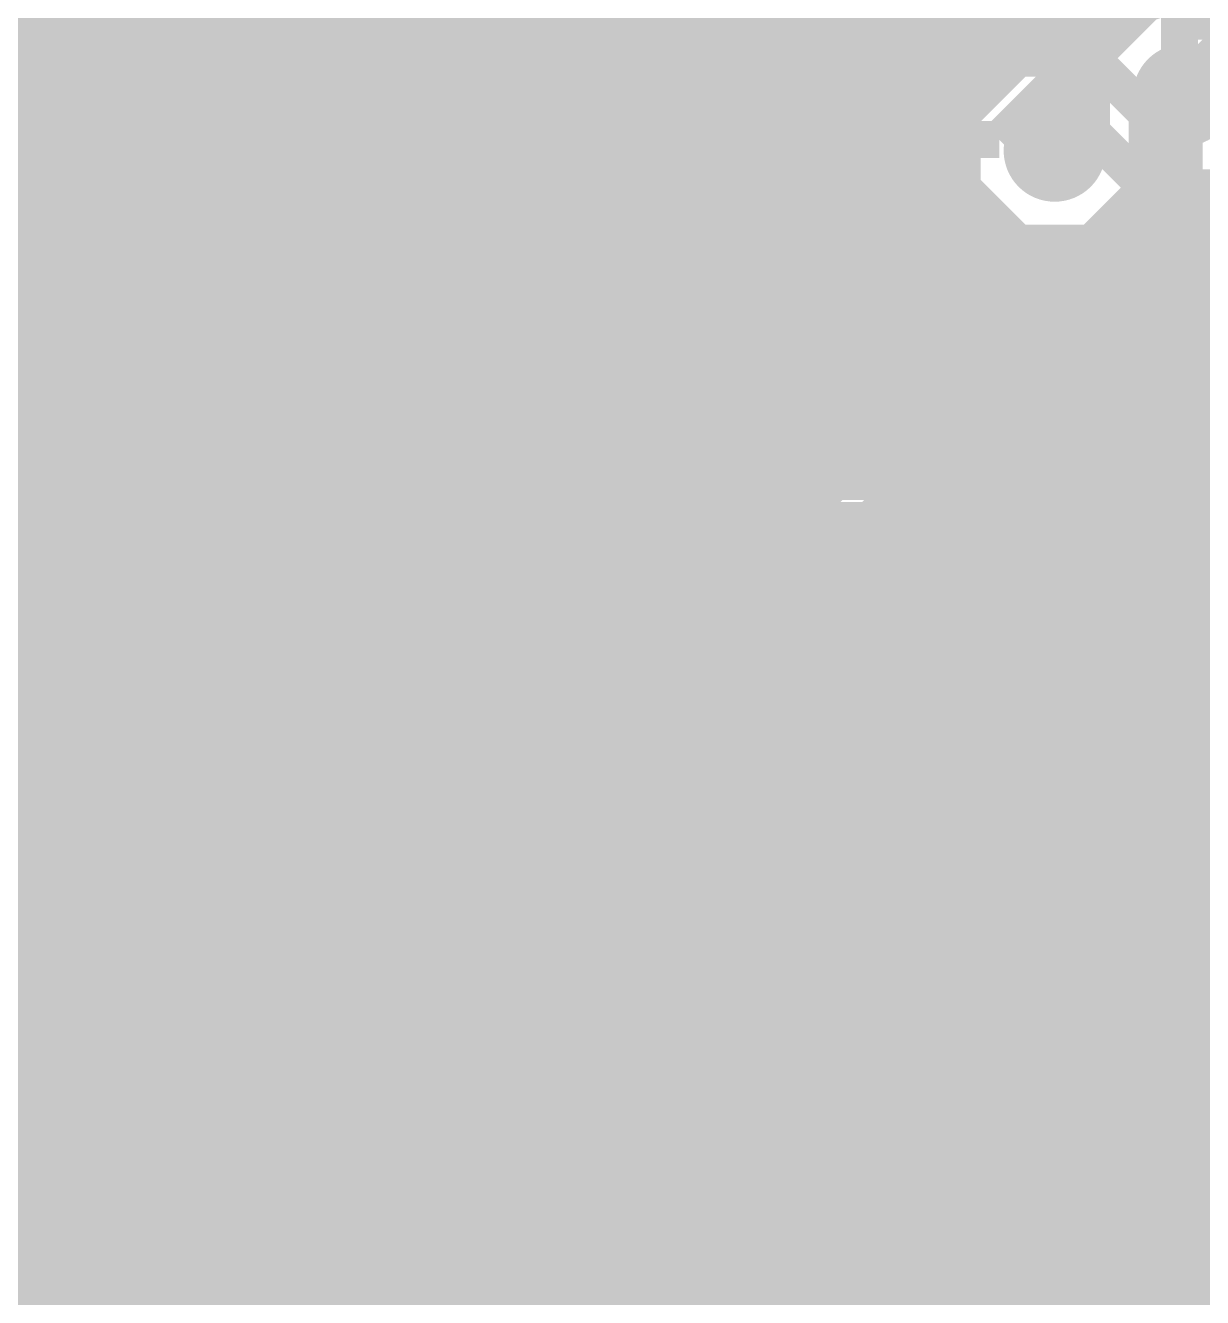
# Model space of a CAD drawing. Extents: x -5 to 208, y -5 to 206.
# Drawn here: x 56.3 to 64.39, y 122.94 to 131.67 of the extents above; entities that cross this region are included whole.
import ezdxf

# ---------------------------------------------------------------- set-up
doc = ezdxf.new("R2010")
doc.units = 0
doc.header["$MEASUREMENT"] = 0
doc.layers.get('0').update_dxf_attribs({"linetype": 'CONTINUOUS'})
for name, color, linetype in [('22-301-0_BOT', 7, 'CONTINUOUS'), ('22-301-0_DRD', 7, 'CONTINUOUS'), ('22-301-0_IN1', 1, 'CONTINUOUS'), ('22-301-0_IN2', 4, 'CONTINUOUS'), ('22-301-0_SMT', 5, 'CONTINUOUS'), ('22-301-0_SPT', 10, 'CONTINUOUS'), ('22-301-0_SST', 14, 'CONTINUOUS'), ('22-301-0_TOP', 9, 'CONTINUOUS'), ('THRUHOLE_TAP', 13, 'CONTINUOUS')]:
    doc.layers.add(name, color=color, linetype=linetype)

# ---------------------------------------------------------------- blocks, each defined once
blk = doc.blocks.new('ROUND_66')
at = {"const_width": 0.35052}
blk.add_lwpolyline([(-0.17526, 0, 1), (0.17526, 0, 1)], format="xyb", close=True, dxfattribs=at)
blk = doc.blocks.new('ROUND_68')
at = {"const_width": 0.35052}
blk.add_lwpolyline([(-0.17526, 0, 1), (0.17526, 0, 1)], format="xyb", close=True, dxfattribs=at)
blk = doc.blocks.new('OBLONG_56')
at = {"const_width": 0.2794}
blk.add_lwpolyline([(0.7493, 0), (-0.7493, 0)], dxfattribs=at)
at = {"const_width": 0.1397}
for points in [[(-0.81915, 0, 1), (-0.67945, 0, 1)], [(0.67945, 0, 1), (0.81915, 0, 1)]]:
    blk.add_lwpolyline(points, format="xyb", close=True, dxfattribs=at)
blk = doc.blocks.new('RECTANGLE_57')
blk.add_solid([(0.889, 0.1397), (0.889, -0.1397), (-0.889, 0.1397), (-0.889, -0.1397)])
blk = doc.blocks.new('ROUND_73')
at = {"const_width": 0.10033}
blk.add_lwpolyline([(-0.050164, 0, 1), (0.050164, 0, 1)], format="xyb", close=True, dxfattribs=at)

msp = doc.modelspace()

# ---------------------------------------------------------------- linework, layer by layer
at = {"layer": '22-301-0_BOT', "const_width": 0.254}
for points in [[(56.3372, 148.37918), (56.3372, 107.0737)], [(56.5658, 148.24202), (56.5658, 107.0737)], [(56.7944, 148.209), (56.7944, 107.0737)], [(57.023, 148.209), (57.023, 107.0737)], [(57.2516, 148.209), (57.2516, 107.0737)], [(57.4802, 148.209), (57.4802, 107.0737)], [(57.7088, 148.209), (57.7088, 107.0737)], [(57.9374, 148.209), (57.9374, 107.0737)], [(58.166, 148.209), (58.166, 107.0737)], [(58.3946, 148.209), (58.3946, 107.0737)], [(58.6232, 148.209), (58.6232, 107.0737)], [(58.8518, 148.209), (58.8518, 107.0737)], [(59.0804, 148.209), (59.0804, 107.0737)], [(59.309, 148.209), (59.309, 107.0737)], [(59.5376, 148.209), (59.5376, 107.0737)], [(59.7662, 148.209), (59.7662, 107.0737)], [(59.9948, 148.209), (59.9948, 107.0737)], [(60.2234, 148.209), (60.2234, 107.0737)], [(64.135, 146.939), (64.008, 146.812), (64.008, 135.001), (63.5, 134.493), (63.5, 131.064), (63.373, 130.937), (63.373, 130.81)], [(61.087, 144.78), (60.96, 144.653), (60.96, 127.635), (61.468, 127.127), (62.357, 127.127), (64.262, 129.032), (64.262, 131.191)], [(60.325, 144.3863), (60.325, 127.635)], [(62.23, 136.017), (61.595, 135.382), (61.595, 130.302), (62.611, 129.286), (62.611, 128.397), (62.11824, 127.90424)], [(62.2808, 135.16102), (62.2808, 130.51282)], [(62.23, 135.11784), (62.23, 130.56362)], [(62.5094, 134.81558), (62.5094, 130.28422)], [(62.738, 134.56412), (62.738, 131.38658)], [(62.865, 134.48538), (62.865, 131.50088)], [(60.325, 131.7244), (44.577, 131.7244)], [(62.865, 131.7244), (62.23, 131.7244)], [(60.325, 131.4958), (44.577, 131.4958)], [(62.85738, 131.4958), (62.23, 131.4958)], [(60.325, 131.2672), (44.577, 131.2672)], [(62.64656, 131.2672), (62.23, 131.2672)], [(60.325, 131.0386), (44.577, 131.0386)], [(62.54496, 131.0386), (62.23, 131.0386)], [(60.325, 130.81), (44.577, 130.81)], [(62.51448, 130.81), (62.23, 130.81)], [(60.325, 130.5814), (44.577, 130.5814)], [(62.54496, 130.5814), (62.23, 130.5814)], [(62.23, 130.56362), (63.06058, 129.73558)], [(60.325, 130.3528), (44.577, 130.3528)], [(62.64656, 130.3528), (62.44082, 130.3528)], [(62.738, 130.23342), (62.738, 130.05562)], [(60.325, 130.1242), (44.577, 130.1242)], [(62.85738, 130.1242), (62.66942, 130.1242)], [(62.9666, 130.05308), (62.9666, 129.82702)], [(63.1952, 129.9718), (63.1952, 129.53492)], [(63.4238, 129.95402), (63.4238, 129.09042)], [(63.627, 129.98958), (63.627, 129.29362)], [(60.325, 129.8956), (44.577, 129.8956)], [(63.627, 129.8956), (62.89802, 129.8956)], [(60.325, 129.667), (44.577, 129.667)], [(63.627, 129.667), (63.119, 129.667)], [(60.325, 129.4384), (44.577, 129.4384)], [(61.595, 129.40284), (61.595, 128.58242)], [(61.595, 129.40284), (61.976, 129.02184)], [(63.627, 129.4384), (63.22822, 129.4384)], [(63.627, 129.29362), (63.246, 128.91262)], [(63.246, 129.286), (63.246, 128.91262)], [(60.325, 129.2098), (44.577, 129.2098)], [(61.78804, 129.2098), (61.595, 129.2098)], [(61.8236, 129.17424), (61.8236, 128.70942)], [(63.54064, 129.2098), (63.246, 129.2098)], [(60.325, 128.9812), (44.577, 128.9812)], [(61.976, 128.9812), (61.595, 128.9812)], [(61.976, 129.02184), (61.976, 128.75006)], [(63.31204, 128.9812), (63.246, 128.9812)], [(60.325, 128.7526), (44.577, 128.7526)], [(61.976, 128.7526), (61.595, 128.7526)], [(60.325, 128.524), (44.577, 128.524)], [(64.71158, 128.58242), (62.80912, 126.6825)], [(60.325, 128.2954), (44.577, 128.2954)], [(67.564, 128.2954), (64.42202, 128.2954)], [(64.3382, 128.20904), (64.3382, 118.2751)], [(60.325, 128.0668), (44.577, 128.0668)], [(67.564, 128.0668), (64.19342, 128.0668)], [(64.1096, 127.98044), (64.1096, 118.14556)], [(60.325, 127.8382), (44.577, 127.8382)], [(67.564, 127.8382), (63.96482, 127.8382)], [(63.881, 127.75184), (63.881, 117.8687)], [(60.325, 127.6096), (44.577, 127.6096)], [(67.564, 127.6096), (63.73622, 127.6096)], [(63.6524, 127.52324), (63.6524, 107.0737)], [(60.37834, 127.381), (44.577, 127.381)], [(67.564, 127.381), (63.50762, 127.381)], [(60.452, 127.254), (60.452, 107.0737)], [(63.4238, 127.29464), (63.4238, 107.0737)], [(60.54344, 127.1524), (44.69638, 127.1524)], [(60.5155, 127.18288), (61.01842, 126.67742)], [(67.564, 127.1524), (63.27902, 127.1524)], [(63.1952, 127.06604), (63.1952, 107.0737)], [(60.6806, 127.01524), (60.6806, 107.0737)], [(60.77204, 126.9238), (44.7802, 126.9238)], [(67.564, 126.9238), (63.05042, 126.9238)], [(60.9092, 126.78664), (60.9092, 107.0737)], [(62.9666, 126.83744), (62.9666, 107.0737)], [(61.00064, 126.6952), (44.79798, 126.6952)], [(67.564, 126.6952), (62.82182, 126.6952)], [(62.738, 126.619), (62.738, 107.0737)], [(61.1378, 126.58344), (61.1378, 107.0737)], [(67.564, 126.4666), (44.75226, 126.4666)], [(61.3664, 126.49962), (61.3664, 107.0737)], [(62.357, 126.492), (61.468, 126.492)], [(61.595, 126.492), (61.595, 107.0737)], [(61.8236, 126.492), (61.8236, 107.0737)], [(62.0522, 126.492), (62.0522, 107.0737)], [(62.2808, 126.492), (62.2808, 107.0737)], [(62.5094, 126.50978), (62.5094, 107.0737)], [(67.564, 126.238), (44.63288, 126.238)], [(67.564, 126.0094), (44.38142, 126.0094)], [(67.564, 125.7808), (31.3055, 125.7808)], [(67.564, 125.5522), (31.3055, 125.5522)], [(67.564, 125.3236), (31.3055, 125.3236)], [(67.564, 125.095), (31.3055, 125.095)], [(67.564, 124.8664), (31.3055, 124.8664)], [(67.564, 124.6378), (31.3055, 124.6378)], [(67.56654, 124.4092), (31.3055, 124.4092)], [(67.6275, 124.1806), (31.3055, 124.1806)], [(67.80784, 123.952), (31.3055, 123.952)], [(68.03644, 123.7234), (31.3055, 123.7234)], [(68.26504, 123.4948), (31.3055, 123.4948)], [(68.95338, 123.2662), (31.3055, 123.2662)], [(74.50074, 123.0376), (31.3055, 123.0376)]]:
    msp.add_lwpolyline(points, dxfattribs=at)
for points in [[(62.865, 131.50088, 0.238571), (62.51546, 130.81)], [(62.51448, 130.81, 0.4142136), (63.373, 129.95148)], [(63.373, 129.95148, 0.0752002), (63.6269, 129.98988)], [(63.246, 129.286, 0.1989124), (63.06001, 129.73501)], [(61.976, 128.75006, 0.1232522), (61.59431, 128.58331)], [(60.325, 127.635, 0.1989124), (60.51099, 127.18599)], [(61.01842, 126.67742, 0.1989124), (61.468, 126.4912)], [(62.357, 126.492, 0.1989118), (62.80601, 126.67799)]]:
    msp.add_lwpolyline(points, format="xyb", dxfattribs=at)
at = {"layer": '22-301-0_DRD', "const_width": 0.254}
for points in [[(62.484, 132.1562), (62.103, 131.7752)], [(63.373, 131.7752), (62.992, 132.1562)], [(64.389, 132.08), (64.389, 131.572)], [(62.103, 131.7752), (62.103, 131.2672)], [(63.373, 131.2672), (63.373, 131.7752)], [(64.008, 131.826), (63.627, 131.445)], [(64.389, 131.572), (64.77, 131.191)], [(63.119, 131.445), (62.738, 131.064)], [(63.627, 131.445), (63.119, 131.445)], [(64.008, 131.064), (63.627, 131.445)], [(63.627, 131.445), (63.627, 130.937)], [(62.103, 131.2672), (62.484, 130.8862)], [(62.992, 130.8862), (63.373, 131.2672)], [(62.738, 131.064), (62.738, 130.556)], [(64.008, 130.556), (64.008, 131.064)], [(62.484, 130.8862), (62.992, 130.8862)], [(63.627, 130.937), (64.008, 130.556)], [(64.516, 130.556), (64.897, 130.937)], [(62.738, 130.556), (63.119, 130.175)], [(63.627, 130.175), (64.008, 130.556)], [(64.008, 130.556), (64.516, 130.556)], [(63.119, 130.175), (63.627, 130.175)], [(61.595, 129.54), (61.214, 129.159)], [(61.595, 129.54), (61.214, 129.159)], [(62.103, 129.54), (61.595, 129.54)], [(62.103, 129.54), (61.595, 129.54)], [(62.484, 129.159), (62.103, 129.54)], [(62.484, 129.159), (62.103, 129.54)], [(61.214, 129.159), (61.214, 128.651)], [(61.214, 129.159), (61.214, 128.651)], [(62.484, 128.651), (62.484, 129.159)], [(62.484, 128.651), (62.484, 129.159)], [(61.214, 128.651), (61.595, 128.27)], [(61.214, 128.651), (61.595, 128.27)], [(62.103, 128.27), (62.484, 128.651)], [(62.103, 128.27), (62.484, 128.651)], [(61.86424, 128.53924), (61.48324, 128.15824)], [(62.37224, 128.53924), (61.86424, 128.53924)], [(62.75324, 128.15824), (62.37224, 128.53924)], [(61.595, 128.27), (62.103, 128.27)], [(61.595, 128.27), (62.103, 128.27)], [(61.48324, 128.15824), (61.48324, 127.65024)], [(62.75324, 127.65024), (62.75324, 128.15824)], [(61.48324, 127.65024), (61.86424, 127.26924)], [(62.37224, 127.26924), (62.75324, 127.65024)], [(61.86424, 127.26924), (62.37224, 127.26924)]]:
    msp.add_lwpolyline(points, dxfattribs=at)
at = {"layer": '22-301-0_IN1', "const_width": 0.254}
for points in [[(56.2102, 147.955), (56.2102, 112.4712)], [(56.4388, 147.955), (56.4388, 112.4712)], [(56.6674, 147.955), (56.6674, 112.4712)], [(56.896, 147.955), (56.896, 112.4712)], [(57.1246, 147.955), (57.1246, 112.4712)], [(57.3532, 147.955), (57.3532, 112.4712)], [(57.5818, 147.955), (57.5818, 112.4712)], [(57.8104, 147.955), (57.8104, 112.4712)], [(58.039, 147.955), (58.039, 112.4712)], [(58.2676, 147.955), (58.2676, 112.4712)], [(58.4962, 147.955), (58.4962, 112.4712)], [(58.7248, 147.955), (58.7248, 112.4712)], [(58.9534, 147.955), (58.9534, 112.4712)], [(59.182, 147.955), (59.182, 112.4712)], [(59.4106, 147.955), (59.4106, 112.4712)], [(59.6392, 147.955), (59.6392, 112.4712)], [(59.8678, 147.955), (59.8678, 112.4712)], [(60.0964, 147.955), (60.0964, 112.4712)], [(60.325, 147.955), (60.325, 112.4712)], [(60.5536, 144.35836), (60.5536, 112.4712)], [(60.7822, 144.17294), (60.7822, 112.4712)], [(61.468, 144.21612), (61.468, 128.10236)], [(61.0108, 144.10436), (61.0108, 112.4712)], [(61.2394, 144.11706), (61.2394, 112.4712)], [(61.6966, 135.59536), (61.6966, 128.43764)], [(61.9252, 135.40994), (61.9252, 128.55448)], [(62.1538, 135.34136), (62.1538, 128.58242)], [(62.3824, 135.35406), (62.3824, 128.52908)], [(62.611, 135.01116), (62.611, 128.3716)], [(63.754, 134.80288), (63.754, 131.64312)], [(62.8396, 134.7089), (62.8396, 131.23164)], [(63.0682, 134.59714), (63.0682, 131.41706)], [(63.2968, 134.57682), (63.2968, 131.48564)], [(63.5254, 134.63524), (63.5254, 131.47294)], [(63.69812, 131.572), (43.84294, 131.572)], [(62.95136, 131.3434), (43.74388, 131.3434)], [(62.76594, 131.1148), (43.47972, 131.1148)], [(62.69736, 130.8862), (10.76198, 130.8862)], [(62.71006, 130.6576), (10.99312, 130.6576)], [(64.4398, 130.53314), (64.4398, 118.1227)], [(63.9826, 130.50774), (63.9826, 117.63502)], [(64.2112, 130.51282), (64.2112, 118.00078)], [(62.80912, 130.429), (11.08202, 130.429)], [(62.8396, 130.38836), (62.8396, 112.4712)], [(73.58888, 130.429), (63.93688, 130.429)], [(63.07074, 130.2004), (11.08456, 130.2004)], [(63.0682, 130.20294), (63.0682, 112.4712)], [(73.54824, 130.2004), (63.67272, 130.2004)], [(63.754, 130.24612), (63.754, 112.4712)], [(63.2968, 130.13436), (63.2968, 112.4712)], [(63.5254, 130.14706), (63.5254, 112.4712)], [(73.48982, 129.9718), (11.00836, 129.9718)], [(73.18502, 129.7432), (10.80008, 129.7432)], [(72.95388, 129.5146), (-2.54, 129.5146)], [(72.86498, 129.286), (-2.54, 129.286)], [(72.8599, 129.0574), (14.77264, 129.0574)], [(72.93864, 128.8288), (14.95806, 128.8288)], [(73.14438, 128.6002), (15.02664, 128.6002)], [(61.62294, 128.3716), (15.01394, 128.3716)], [(79.883, 128.3716), (62.611, 128.3716)], [(61.4807, 128.143), (14.91488, 128.143)], [(79.883, 128.143), (62.75324, 128.143)], [(61.43752, 127.9144), (14.65072, 127.9144)], [(68.79844, 127.9144), (62.79642, 127.9144)], [(61.47308, 127.6858), (13.99032, 127.6858)], [(61.468, 127.70612), (61.468, 112.4712)], [(68.43522, 127.6858), (62.76086, 127.6858)], [(61.60516, 127.4572), (14.01318, 127.4572)], [(62.611, 127.43434), (62.611, 112.4712)], [(68.31076, 127.4572), (62.63132, 127.4572)], [(61.6966, 127.37084), (61.6966, 112.4712)], [(62.04204, 127.2286), (44.41952, 127.2286)], [(61.9252, 127.25146), (61.9252, 112.4712)], [(62.1538, 127.22606), (62.1538, 112.4712)], [(68.28028, 127.2286), (62.19444, 127.2286)], [(62.3824, 127.27686), (62.3824, 112.4712)], [(68.33108, 127), (44.57192, 127)], [(68.48094, 126.7714), (44.62018, 126.7714)], [(72.80402, 126.5428), (44.5897, 126.5428)], [(76.03236, 126.3142), (44.46778, 126.3142)], [(69.67474, 126.0856), (44.10202, 126.0856)], [(69.41312, 125.857), (-2.54, 125.857)], [(69.31406, 125.6284), (-2.54, 125.6284)], [(69.30136, 125.3998), (-2.54, 125.3998)], [(69.36994, 125.1712), (-2.54, 125.1712)], [(69.55536, 124.9426), (-2.54, 124.9426)], [(69.56298, 124.714), (-2.54, 124.714)], [(69.04736, 124.4854), (24.29002, 124.4854)], [(68.86194, 124.2568), (24.65578, 124.2568)], [(68.79336, 124.0282), (24.7777, 124.0282)], [(68.80606, 123.7996), (24.80818, 123.7996)], [(68.90512, 123.571), (24.75992, 123.571)], [(69.16674, 123.3424), (24.60752, 123.3424)], [(74.66076, 123.1138), (-2.54, 123.1138)], [(74.78522, 122.8852), (-2.54, 122.8852)]]:
    msp.add_lwpolyline(points, dxfattribs=at)
for points in [[(64.262, 131.87172, 0.3081987), (63.62954, 131.43992)], [(63.373, 131.49072, 0.4142136), (62.69228, 130.81)], [(63.62954, 131.43992, 0.0969893), (63.373, 131.49015)], [(64.262, 130.51028, 0.3967908), (64.94018, 131.15036)], [(62.69228, 130.81, 0.4142136), (63.373, 130.12928)], [(63.373, 130.12928, 0.3081987), (64.00546, 130.56108)], [(64.00546, 130.56108, 0.0969893), (64.262, 130.51085)], [(62.11824, 128.58496, 0.4142136), (61.43752, 127.90424)], [(62.79896, 127.90424, 0.4142136), (62.11824, 128.58496)], [(61.43752, 127.90424, 0.4142136), (62.11824, 127.22352)], [(62.11824, 127.22352, 0.4142136), (62.79896, 127.90424)]]:
    msp.add_lwpolyline(points, format="xyb", dxfattribs=at)
at = {"layer": '22-301-0_IN2', "const_width": 0.254}
for points in [[(56.642, 137.541), (56.642, 118.0592)], [(56.8706, 137.541), (56.8706, 118.0592)], [(57.0992, 137.541), (57.0992, 118.0592)], [(57.3278, 137.541), (57.3278, 118.0592)], [(57.5564, 137.541), (57.5564, 118.0592)], [(57.785, 137.541), (57.785, 118.0592)], [(58.0136, 137.541), (58.0136, 118.0592)], [(58.2422, 137.541), (58.2422, 118.0592)], [(58.4708, 137.541), (58.4708, 118.0592)], [(58.6994, 137.541), (58.6994, 118.0592)], [(58.928, 137.541), (58.928, 118.0592)], [(59.1566, 137.541), (59.1566, 118.0592)], [(59.3852, 137.541), (59.3852, 118.0592)], [(59.6138, 137.541), (59.6138, 118.0592)], [(59.8424, 137.541), (59.8424, 118.0592)], [(60.071, 137.541), (60.071, 118.0592)], [(60.2996, 137.541), (60.2996, 118.0592)], [(60.5282, 137.541), (60.5282, 118.0592)], [(60.7568, 137.541), (60.7568, 118.0592)], [(60.9854, 137.541), (60.9854, 118.0592)], [(61.214, 137.541), (61.214, 129.1463)], [(61.4426, 137.541), (61.4426, 129.44856)], [(61.6712, 137.541), (61.6712, 129.56032)], [(61.8998, 137.541), (61.8998, 129.58318)], [(63.7286, 134.77494), (63.7286, 131.61264)], [(63.5, 134.62508), (63.5, 131.47802)], [(62.08014, 131.699), (56.642, 131.699)], [(63.80988, 131.699), (63.39332, 131.699)], [(63.41618, 131.48818), (63.41379, 131.52097)], [(62.05982, 131.4704), (56.642, 131.4704)], [(63.64224, 131.4704), (63.53302, 131.4704)], [(62.11824, 131.2418), (56.642, 131.2418)], [(62.1284, 131.21894), (62.1284, 129.52476)], [(62.28588, 131.0132), (56.642, 131.0132)], [(62.357, 130.95732), (62.357, 129.35712)], [(62.5856, 130.85826), (62.5856, 118.0592)], [(62.69228, 130.84302), (62.69148, 130.81)], [(62.69228, 130.7846), (56.642, 130.7846)], [(62.74308, 130.556), (56.642, 130.556)], [(73.47712, 130.556), (64.5033, 130.556)], [(63.9572, 130.46202), (63.9572, 118.0592)], [(64.1858, 130.51536), (64.1858, 118.0592)], [(64.4144, 130.52806), (64.4144, 118.11508)], [(62.8142, 130.42138), (62.8142, 118.0592)], [(62.89294, 130.3274), (56.642, 130.3274)], [(73.6219, 130.3274), (63.85052, 130.3274)], [(63.0428, 130.21564), (63.0428, 118.0592)], [(63.7286, 130.23088), (63.7286, 118.0592)], [(73.51014, 130.0988), (56.642, 130.0988)], [(63.2714, 130.1369), (63.2714, 118.0592)], [(63.5, 130.14198), (63.5, 118.0592)], [(73.48982, 129.8702), (56.642, 129.8702)], [(73.05294, 129.6416), (56.642, 129.6416)], [(61.39688, 129.413), (56.642, 129.413)], [(72.90308, 129.413), (62.30112, 129.413)], [(61.22924, 129.1844), (56.642, 129.1844)], [(72.85228, 129.1844), (62.46876, 129.1844)], [(61.17082, 128.9558), (56.642, 128.9558)], [(72.88276, 128.9558), (62.52718, 128.9558)], [(61.19114, 128.7272), (56.642, 128.7272)], [(73.00722, 128.7272), (62.50432, 128.7272)], [(61.214, 128.66116), (61.214, 118.0592)], [(61.3029, 128.4986), (56.642, 128.4986)], [(62.357, 128.45288), (62.357, 118.0592)], [(73.37044, 128.4986), (62.39256, 128.4986)], [(61.4426, 128.3589), (61.4426, 118.0592)], [(61.60516, 128.27), (56.642, 128.27)], [(75.32116, 128.27), (62.0903, 128.27)], [(62.1284, 128.28524), (62.1284, 118.0592)], [(61.6712, 128.24714), (61.6712, 118.0592)], [(61.8998, 128.22682), (61.8998, 118.0592)], [(80.391, 128.0414), (56.642, 128.0414)], [(68.57238, 127.8128), (56.642, 127.8128)], [(68.36664, 127.5842), (56.642, 127.5842)], [(68.2879, 127.3556), (56.642, 127.3556)], [(68.29298, 127.127), (56.642, 127.127)], [(68.38188, 126.8984), (56.642, 126.8984)], [(68.61302, 126.6698), (56.642, 126.6698)], [(80.391, 126.4412), (56.642, 126.4412)], [(80.391, 126.2126), (56.642, 126.2126)], [(68.71716, 125.984), (56.642, 125.984)], [(68.4149, 125.7554), (56.642, 125.7554)], [(68.30314, 125.5268), (56.642, 125.5268)], [(68.28282, 125.2982), (56.642, 125.2982)], [(68.34124, 125.0696), (56.642, 125.0696)], [(65.40754, 124.841), (56.642, 124.841)], [(65.14592, 124.6124), (56.642, 124.6124)], [(65.04686, 124.3838), (56.642, 124.3838)], [(65.03416, 124.1552), (56.642, 124.1552)], [(65.10274, 123.9266), (56.642, 123.9266)], [(65.28816, 123.698), (56.642, 123.698)], [(68.98894, 123.4694), (56.642, 123.4694)], [(74.63536, 123.2408), (56.642, 123.2408)], [(74.70394, 123.0122), (56.642, 123.0122)]]:
    msp.add_lwpolyline(points, dxfattribs=at)
for points in [[(62.738, 132.20192, 0.4142136), (62.05728, 131.5212)], [(63.41872, 131.5212, 0.4142136), (62.738, 132.20192)], [(64.262, 131.87172, 0.3081987), (63.62954, 131.43992)], [(62.05728, 131.5212, 0.3946336), (62.69228, 130.84302)], [(63.62954, 131.43992, 0.0809671), (63.41622, 131.48878)], [(64.262, 130.51028, 0.3967908), (64.94018, 131.15036)], [(62.69228, 130.81, 0.4142136), (63.373, 130.12928)], [(63.373, 130.12928, 0.3081987), (64.00546, 130.56108)], [(64.00546, 130.56108, 0.0969893), (64.262, 130.51085)], [(61.849, 129.58572, 0.4142136), (61.16828, 128.905)], [(62.52972, 128.905, 0.4142136), (61.849, 129.58572)], [(61.16828, 128.905, 0.4142136), (61.849, 128.22428)], [(61.849, 128.22428, 0.4142136), (62.52972, 128.905)]]:
    msp.add_lwpolyline(points, format="xyb", dxfattribs=at)
at = {"layer": '22-301-0_SST', "const_width": 0.1524}
for points in [[(62.738, 123.19), (70.485, 123.19), (70.485, 132.08), (61.595, 132.08), (61.595, 124.333), (62.738, 123.19)], [(58.66892, 128.56464), (57.8231, 128.56464), (57.65292, 128.62306), (57.65292, 128.97866), (57.8231, 129.03708), (58.66892, 129.03708)], [(57.8231, 128.19888), (57.65292, 128.14046), (57.65292, 127.78486), (57.8231, 127.72644), (58.16092, 127.72644), (58.3311, 127.84328), (58.3311, 128.19888), (58.66892, 128.19888), (58.66892, 127.72644)], [(57.8231, 127.36068), (57.65292, 127.30226), (57.65292, 126.94666), (57.8231, 126.88824), (58.16092, 126.88824), (58.3311, 127.00508), (58.3311, 127.36068), (58.66892, 127.36068), (58.66892, 126.88824)], [(61.43244, 123.55576), (61.43244, 122.8217)], [(61.70676, 123.57608), (61.48324, 123.57608)], [(61.5696, 123.59132), (61.5696, 122.78868)], [(61.70676, 123.57608), (61.70676, 122.80392)], [(61.90996, 123.43892), (61.28004, 123.43892)], [(61.29528, 123.4567), (61.29528, 122.9233)], [(61.84392, 123.50496), (61.84392, 122.87504)], [(61.98108, 123.30176), (61.20892, 123.30176)], [(61.98108, 123.30176), (61.98108, 123.07824)], [(61.99632, 123.1646), (61.19368, 123.1646)], [(61.96076, 123.02744), (61.2267, 123.02744)], [(61.8617, 122.89028), (61.3283, 122.89028)]]:
    msp.add_lwpolyline(points, dxfattribs=at)
for points in [[(61.595, 123.59132, 0.4142136), (61.19368, 123.19)], [(61.99632, 123.19, 0.4142136), (61.595, 123.59132)], [(61.19368, 123.19, 0.4142136), (61.595, 122.78868)], [(61.595, 122.78868, 0.4142136), (61.99632, 123.19)]]:
    msp.add_lwpolyline(points, format="xyb", dxfattribs=at)
at = {"layer": '22-301-0_TOP', "const_width": 0.254}
for points in [[(38.735, 158.6738), (45.593, 151.8158), (45.593, 147.574), (61.468, 131.699), (61.468, 130.429), (64.23152, 127.66548), (64.23152, 121.92)], [(64.7319, 121.92), (64.7319, 127.9271), (61.976, 130.683), (61.976, 131.953), (46.101, 147.828), (46.101, 156.972), (44.45, 158.623), (44.45, 158.6738)], [(60.2488, 131.4069), (59.0931, 131.4069), (55.118, 135.382), (29.591, 135.382), (29.337, 135.636), (23.622, 135.636), (20.32, 138.938), (20.32, 140.8938)], [(60.2488, 130.90652), (58.83148, 130.90652), (54.864, 134.874), (29.21, 134.874), (28.956, 135.128), (13.335, 135.128)], [(28.702, 134.366), (54.61, 134.366), (58.56986, 130.40614), (60.2488, 130.40614)], [(47.625, 132.0038), (47.6758, 132.0038), (49.403, 133.731), (54.483, 133.731), (58.30824, 129.90576), (60.2488, 129.90576)], [(36.322, 133.35), (44.45, 125.222), (57.785, 125.222), (58.9661, 126.4031), (60.2488, 126.4031)], [(62.73038, 133.3881), (62.73038, 131.318), (62.738, 131.318), (62.738, 131.5212)], [(63.373, 130.81), (63.5, 130.937), (63.5, 131.445), (63.73114, 131.6736), (63.73114, 133.3881)], [(64.262, 131.191), (64.23152, 131.2164), (64.23152, 133.3881)], [(2.794, 132.207), (36.703, 132.207), (44.196, 124.714), (58.039, 124.714), (58.72734, 125.40234), (60.2488, 125.40234)], [(62.5348, 132.21208), (62.5348, 130.76936)], [(62.992, 132.2324), (62.992, 131.37388)], [(60.2488, 129.40538), (58.04662, 129.40538), (55.2958, 132.1562), (54.61, 132.1562)], [(62.7634, 132.1689), (62.7634, 131.10972)], [(62.4332, 131.953), (62.4332, 130.87096)], [(63.27394, 131.8641), (63.17742, 131.77012)], [(60.2488, 124.90196), (58.98896, 124.90196), (58.293, 124.206), (43.942, 124.206), (36.449, 131.699), (4.953, 131.699), (4.064, 130.81)], [(63.06058, 131.572), (62.4332, 131.572)], [(63.0428, 131.445), (63.0428, 131.40436)], [(55.4228, 131.3815), (57.72404, 129.0828)], [(62.95136, 131.3434), (62.4332, 131.3434)], [(5.715, 130.81), (5.969, 131.064), (36.322, 131.064), (43.688, 123.698), (58.47842, 123.698), (59.182, 124.40158), (60.2488, 124.40158)], [(62.76594, 131.1148), (62.4332, 131.1148)], [(62.69736, 130.8862), (62.4332, 130.8862)], [(62.4332, 130.87096), (62.738, 130.5687)], [(62.71006, 130.6576), (62.64656, 130.6576)], [(60.2488, 123.9012), (59.3852, 123.9012), (58.674, 123.19), (43.434, 123.19), (36.068, 130.556), (10.668, 130.556), (10.414, 130.302)], [(64.135, 130.52298), (64.135, 129.16916)], [(64.3636, 130.5179), (64.3636, 128.94056)], [(56.3753, 130.429), (55.4228, 130.429)], [(56.3626, 130.4417), (56.3626, 128.36144)], [(63.9064, 130.38836), (63.9064, 129.39776)], [(69.2658, 130.429), (63.93688, 130.429)], [(60.2488, 127.40386), (58.44286, 127.40386), (57.277, 126.238), (45.72, 126.238), (44.45, 127.508), (44.45, 130.1242), (44.577, 130.2512), (44.6278, 130.2512), (45.72, 130.2512)], [(56.6039, 130.2004), (55.4228, 130.2004)], [(56.5912, 130.2131), (56.5912, 128.36144)], [(69.2658, 130.2004), (63.67272, 130.2004)], [(63.6778, 130.20294), (63.6778, 129.62636)], [(63.12916, 130.175), (65.05448, 128.24968)], [(63.2206, 130.14706), (63.2206, 130.08356)], [(63.4492, 130.13436), (63.4492, 129.85496)], [(63.23076, 121.92), (63.23076, 122.95124), (62.992, 123.19), (61.976, 123.19), (55.626, 116.84), (52.07, 116.84), (48.006, 120.904), (44.958, 120.904), (35.814, 130.048), (22.987, 130.048), (22.225, 129.286), (22.225, 126.4412)], [(56.8325, 129.9718), (50.3428, 129.9718)], [(56.8198, 129.9845), (56.8198, 128.36144)], [(69.2658, 129.9718), (63.33236, 129.9718)], [(57.0484, 129.7559), (57.0484, 128.36144)], [(61.4553, 129.794), (63.77432, 127.47498)], [(57.0611, 129.7432), (53.3019, 129.7432)], [(61.5061, 129.7432), (61.43752, 129.7432)], [(69.2658, 129.7432), (63.56096, 129.7432)], [(61.6204, 129.6289), (61.6204, 128.36652)], [(57.2897, 129.5146), (55.4228, 129.5146)], [(57.277, 129.5273), (57.277, 128.36144)], [(61.7347, 129.5146), (61.4553, 129.5146)], [(69.1769, 129.5146), (63.78956, 129.5146)], [(61.849, 129.4003), (61.849, 128.52908)], [(57.5183, 129.286), (55.4228, 129.286)], [(57.5056, 129.2987), (57.5056, 128.36144)], [(61.9633, 129.286), (61.45276, 129.286)], [(68.9483, 129.286), (64.01816, 129.286)], [(62.0776, 129.1717), (62.0776, 128.58242)], [(57.74944, 129.0574), (55.4228, 129.0574)], [(57.7342, 129.0701), (57.7342, 128.36144)], [(62.1919, 129.0574), (61.4426, 129.0574)], [(68.7197, 129.0574), (64.24676, 129.0574)], [(54.61, 128.9812), (54.6862, 128.905), (60.2488, 128.905)], [(57.9628, 128.9558), (57.9628, 128.36144)], [(59.03214, 128.94818), (58.04662, 128.94818)], [(58.1914, 128.94818), (58.1914, 128.36144)], [(58.42, 128.94818), (58.42, 128.36144)], [(58.6486, 128.94818), (58.6486, 128.36144)], [(58.8772, 128.94818), (58.8772, 128.36144)], [(59.0296, 128.905), (60.2488, 128.905)], [(61.849, 128.905), (60.2488, 128.905)], [(61.849, 128.905), (60.2488, 128.905)], [(61.468, 128.905), (60.2488, 128.905)], [(62.3062, 128.9431), (62.3062, 128.55702)], [(59.03468, 128.8288), (55.4228, 128.8288)], [(62.4205, 128.8288), (61.46038, 128.8288)], [(68.4911, 128.8288), (64.47536, 128.8288)], [(62.5348, 128.7145), (62.5348, 128.44018)], [(59.07278, 128.6002), (55.4228, 128.6002)], [(62.6491, 128.6002), (61.42482, 128.6002)], [(62.7634, 128.4859), (62.7634, 128.1176)], [(59.0296, 128.3716), (55.4228, 128.3716)], [(59.03214, 128.36144), (55.4228, 128.36144)], [(61.62294, 128.3716), (61.46546, 128.3716)], [(61.61532, 128.36144), (61.46546, 128.36144)], [(62.8777, 128.3716), (62.611, 128.3716)], [(62.992, 128.2573), (62.992, 123.6472)], [(63.1063, 128.143), (62.75324, 128.143)], [(63.2206, 128.0287), (63.2206, 123.58624)], [(63.3349, 127.9144), (62.79642, 127.9144)], [(60.2488, 127.90424), (54.95544, 127.90424), (54.61, 127.5588)], [(62.11824, 127.90424), (60.2488, 127.90424)], [(63.4492, 127.8001), (63.4492, 123.37796)], [(63.5635, 127.6858), (62.76086, 127.6858)], [(62.7634, 127.68834), (62.7634, 123.6472)], [(63.6778, 127.5715), (63.6778, 123.13666)], [(63.77432, 127.47498), (63.77432, 123.13666)], [(61.60516, 127.4572), (61.46546, 127.4572)], [(61.61532, 127.44704), (61.46546, 127.44704)], [(61.6204, 127.44196), (61.6204, 126.22276)], [(63.77432, 127.4572), (62.63132, 127.4572)], [(62.5348, 127.36576), (62.5348, 123.6472)], [(62.04204, 127.2286), (61.43244, 127.2286)], [(61.849, 127.2794), (61.849, 125.99416)], [(62.0776, 127.22606), (62.0776, 125.76556)], [(63.77432, 127.2286), (62.19444, 127.2286)], [(62.3062, 127.25146), (62.3062, 123.6472)], [(63.77432, 127), (61.45784, 127)], [(43.942, 126.746), (44.958, 125.73), (57.531, 125.73), (58.70448, 126.90348), (60.2488, 126.90348)], [(63.77432, 126.7714), (61.44768, 126.7714)], [(63.77432, 126.5428), (61.44514, 126.5428)], [(61.46546, 126.37262), (61.46546, 126.4031)], [(61.468, 126.37262), (61.468, 126.32436)], [(63.77432, 126.3142), (61.4934, 126.3142)], [(61.62294, 126.22276), (62.17158, 125.67158)], [(63.77432, 126.0856), (61.75756, 126.0856)], [(60.2488, 125.90272), (61.29528, 125.90272), (61.849, 125.349), (61.849, 123.825), (59.3852, 121.3612), (54.61, 121.3612)], [(63.77432, 125.857), (61.98616, 125.857)], [(63.77432, 125.6284), (62.20968, 125.6284)], [(63.77432, 125.3998), (62.30366, 125.3998)], [(62.3062, 125.349), (62.3062, 123.825)], [(63.77432, 125.1712), (62.3062, 125.1712)], [(63.77432, 124.9426), (62.3062, 124.9426)], [(63.77432, 124.714), (62.3062, 124.714)], [(63.77432, 124.4854), (62.3062, 124.4854)], [(63.77432, 124.2568), (62.3062, 124.2568)], [(63.77432, 124.0282), (62.3062, 124.0282)], [(63.77432, 123.7996), (62.3062, 123.7996)], [(62.992, 123.6472), (62.27064, 123.6472)], [(63.77432, 123.571), (63.24346, 123.571)], [(63.31966, 123.51004), (63.55334, 123.27382)], [(63.77432, 123.3424), (63.48476, 123.3424)]]:
    msp.add_lwpolyline(points, dxfattribs=at)
for points in [[(63.17742, 131.77012, 0.1999317), (63.042, 131.445)], [(63.0428, 131.40436, 0.2723761), (62.69228, 130.81)], [(64.262, 130.51028, 0.3967908), (64.94018, 131.15036)], [(62.69228, 130.81, 0.0910375), (62.73667, 130.56819)], [(63.373, 130.12928, 0.3081987), (64.00546, 130.56108)], [(64.00546, 130.56108, 0.0969893), (64.262, 130.51085)], [(63.12916, 130.175, 0.091917), (63.373, 130.12979)], [(61.39434, 129.6543, 0.0816154), (61.45397, 129.79432)], [(61.468, 129.40538, 0.1411512), (61.396, 129.65534)], [(61.39434, 129.15392, 0.1423204), (61.46739, 129.40538)], [(61.468, 128.905, 0.1411512), (61.396, 129.15496)], [(57.72404, 129.0828, 0.1989124), (58.04662, 128.94918)], [(59.0296, 128.905, 0.1415842), (59.10202, 128.65436)], [(59.03214, 128.94818, 0.0230365), (59.03015, 128.905)], [(61.39434, 128.65354, 0.1423204), (61.46739, 128.905)], [(59.10072, 128.65354, 0.1404188), (59.02941, 128.40462)], [(61.468, 128.40462, 0.1411512), (61.396, 128.65458)], [(62.11824, 128.58496, 0.2113092), (61.61455, 128.36214)], [(62.79896, 127.90424, 0.4142136), (62.11824, 128.58496)], [(59.0296, 128.40462, 0.0230372), (59.03159, 128.36139)], [(61.46546, 128.36144, 0.0230365), (61.46745, 128.40462)], [(62.11824, 127.22352, 0.4142136), (62.79896, 127.90424)], [(61.39434, 127.1524, 0.1423204), (61.46739, 127.40386)], [(61.468, 127.40386, 0.0230363), (61.46601, 127.44709)], [(61.61532, 127.44704, 0.2113087), (62.11824, 127.22456)], [(61.468, 126.90348, 0.1411512), (61.396, 127.15344)], [(61.39434, 126.65202, 0.1423204), (61.46739, 126.90348)], [(61.468, 126.4031, 0.1411512), (61.396, 126.65306)], [(61.61786, 126.2253, 0.0994793), (61.46821, 126.32487)], [(61.61786, 126.2253, 0.0994793), (61.46821, 126.32487)], [(62.3062, 125.349, 0.1989124), (62.17229, 125.67229)], [(62.27064, 123.6472, 0.1000976), (62.30659, 123.825)], [(63.31458, 123.51258, 0.1989124), (62.992, 123.6462)], [(63.31458, 123.51258, 0.1989124), (62.992, 123.6462)], [(63.64986, 123.13158, 0.0950458), (63.55338, 123.27386)], [(63.64986, 123.13158, 0.0950458), (63.55338, 123.27386)], [(63.73114, 123.1392, 0.0435391), (63.64977, 123.1321)], [(63.77432, 123.13666, 0.0230365), (63.73114, 123.13865)]]:
    msp.add_lwpolyline(points, format="xyb", dxfattribs=at)

# ---------------------------------------------------------------- block references
at = {"layer": '22-301-0_BOT'}
for name, p in [('ROUND_66', (62.738, 131.5212)), ('ROUND_66', (64.262, 131.191)), ('ROUND_66', (63.373, 130.81)), ('ROUND_66', (61.849, 128.905)), ('ROUND_68', (62.11824, 127.90424))]:
    msp.add_blockref(name, p, dxfattribs=at)
at = {"layer": '22-301-0_IN1'}
for name, p in [('ROUND_66', (62.738, 131.5212)), ('ROUND_66', (64.262, 131.191)), ('ROUND_68', (63.373, 130.81)), ('ROUND_66', (61.849, 128.905)), ('ROUND_68', (62.11824, 127.90424))]:
    msp.add_blockref(name, p, dxfattribs=at)
at = {"layer": '22-301-0_IN2'}
for name, p in [('ROUND_68', (62.738, 131.5212)), ('ROUND_66', (64.262, 131.191)), ('ROUND_66', (63.373, 130.81)), ('ROUND_68', (61.849, 128.905)), ('ROUND_68', (62.11824, 127.90424))]:
    msp.add_blockref(name, p, dxfattribs=at)
at = {"layer": '22-301-0_SMT'}
for name, p in [('OBLONG_56', (60.2488, 131.4069)), ('RECTANGLE_57', (60.2488, 130.90652)), ('OBLONG_56', (60.2488, 130.40614)), ('OBLONG_56', (60.2488, 129.90576)), ('OBLONG_56', (60.2488, 129.40538)), ('OBLONG_56', (60.2488, 128.905)), ('OBLONG_56', (60.2488, 128.40462)), ('OBLONG_56', (60.2488, 127.90424)), ('OBLONG_56', (60.2488, 127.40386)), ('OBLONG_56', (60.2488, 126.90348)), ('OBLONG_56', (60.2488, 126.4031)), ('RECTANGLE_57', (60.2488, 125.90272)), ('OBLONG_56', (60.2488, 125.40234)), ('OBLONG_56', (60.2488, 124.90196)), ('OBLONG_56', (60.2488, 124.40158)), ('OBLONG_56', (60.2488, 123.9012))]:
    msp.add_blockref(name, p, dxfattribs=at)
at = {"layer": '22-301-0_SPT'}
for name, p in [('OBLONG_56', (60.2488, 131.4069)), ('RECTANGLE_57', (60.2488, 130.90652)), ('OBLONG_56', (60.2488, 130.40614)), ('OBLONG_56', (60.2488, 129.90576)), ('OBLONG_56', (60.2488, 129.40538)), ('OBLONG_56', (60.2488, 128.905)), ('OBLONG_56', (60.2488, 128.40462)), ('OBLONG_56', (60.2488, 127.90424)), ('OBLONG_56', (60.2488, 127.40386)), ('OBLONG_56', (60.2488, 126.90348)), ('OBLONG_56', (60.2488, 126.4031)), ('RECTANGLE_57', (60.2488, 125.90272)), ('OBLONG_56', (60.2488, 125.40234)), ('OBLONG_56', (60.2488, 124.90196)), ('OBLONG_56', (60.2488, 124.40158)), ('OBLONG_56', (60.2488, 123.9012))]:
    msp.add_blockref(name, p, dxfattribs=at)
at = {"layer": '22-301-0_TOP'}
for name, p in [('ROUND_66', (62.738, 131.5212)), ('OBLONG_56', (60.2488, 131.4069)), ('ROUND_66', (64.262, 131.191)), ('ROUND_66', (63.373, 130.81)), ('RECTANGLE_57', (60.2488, 130.90652)), ('OBLONG_56', (60.2488, 130.40614)), ('OBLONG_56', (60.2488, 129.90576)), ('OBLONG_56', (60.2488, 129.40538)), ('ROUND_66', (61.849, 128.905)), ('OBLONG_56', (60.2488, 128.905)), ('OBLONG_56', (60.2488, 128.40462)), ('ROUND_66', (62.11824, 127.90424)), ('OBLONG_56', (60.2488, 127.90424)), ('OBLONG_56', (60.2488, 127.40386)), ('OBLONG_56', (60.2488, 126.90348)), ('OBLONG_56', (60.2488, 126.4031)), ('RECTANGLE_57', (60.2488, 125.90272)), ('OBLONG_56', (60.2488, 125.40234)), ('OBLONG_56', (60.2488, 124.90196)), ('OBLONG_56', (60.2488, 124.40158)), ('OBLONG_56', (60.2488, 123.9012))]:
    msp.add_blockref(name, p, dxfattribs=at)
at = {"layer": 'THRUHOLE_TAP'}
for p in [(62.738, 131.5212), (64.262, 131.191), (63.373, 130.81), (61.849, 128.905), (62.11824, 127.90424)]:
    msp.add_blockref('ROUND_73', p, dxfattribs=at)

doc.saveas('drawing.dxf')
